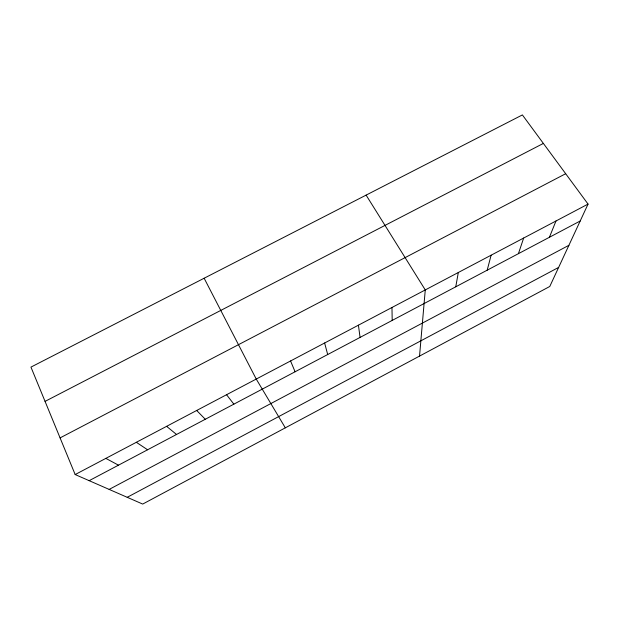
<?xml version="1.0" encoding="UTF-8"?>
<svg xmlns="http://www.w3.org/2000/svg" width="619" height="619" viewBox="0 0 619 619"><rect width="100%" height="100%" fill="white"/><g stroke="black" fill="none" stroke-linecap="round" stroke-linejoin="round"><path stroke-width="0.93" d="M419.535 356.095L425.268 289.924L366.115 195.117M455.762 286.806L458.315 272.499M487.199 270.178L491.115 255.206M518.42 253.666L523.666 238.036M549.417 237.27L555.978 220.998M588.05 204.084L549.78 286.473L142.703 504.075L75.17 474.556L30.95 367.106L522.382 114.925L588.05 204.084L75.17 474.556M127.22 497.305L558.632 267.408M109.161 489.412L568.9 245.31M89.159 480.677L580.196 220.998M60.082 437.896L565.681 173.715M45.055 401.383L543.366 143.422M105.849 458.377L118.469 465.171M136.335 442.306L147.593 449.773M166.612 426.336L176.531 434.468M196.687 410.474L205.284 419.264M226.562 394.721L233.858 404.153M285.32 427.837L256.243 379.068L204.138 278.233M290.566 360.97L295.085 371.771M324.627 343.003L327.691 354.532M358.424 325.176L360.057 337.417M391.974 307.488L392.191 320.418"/></g></svg>
